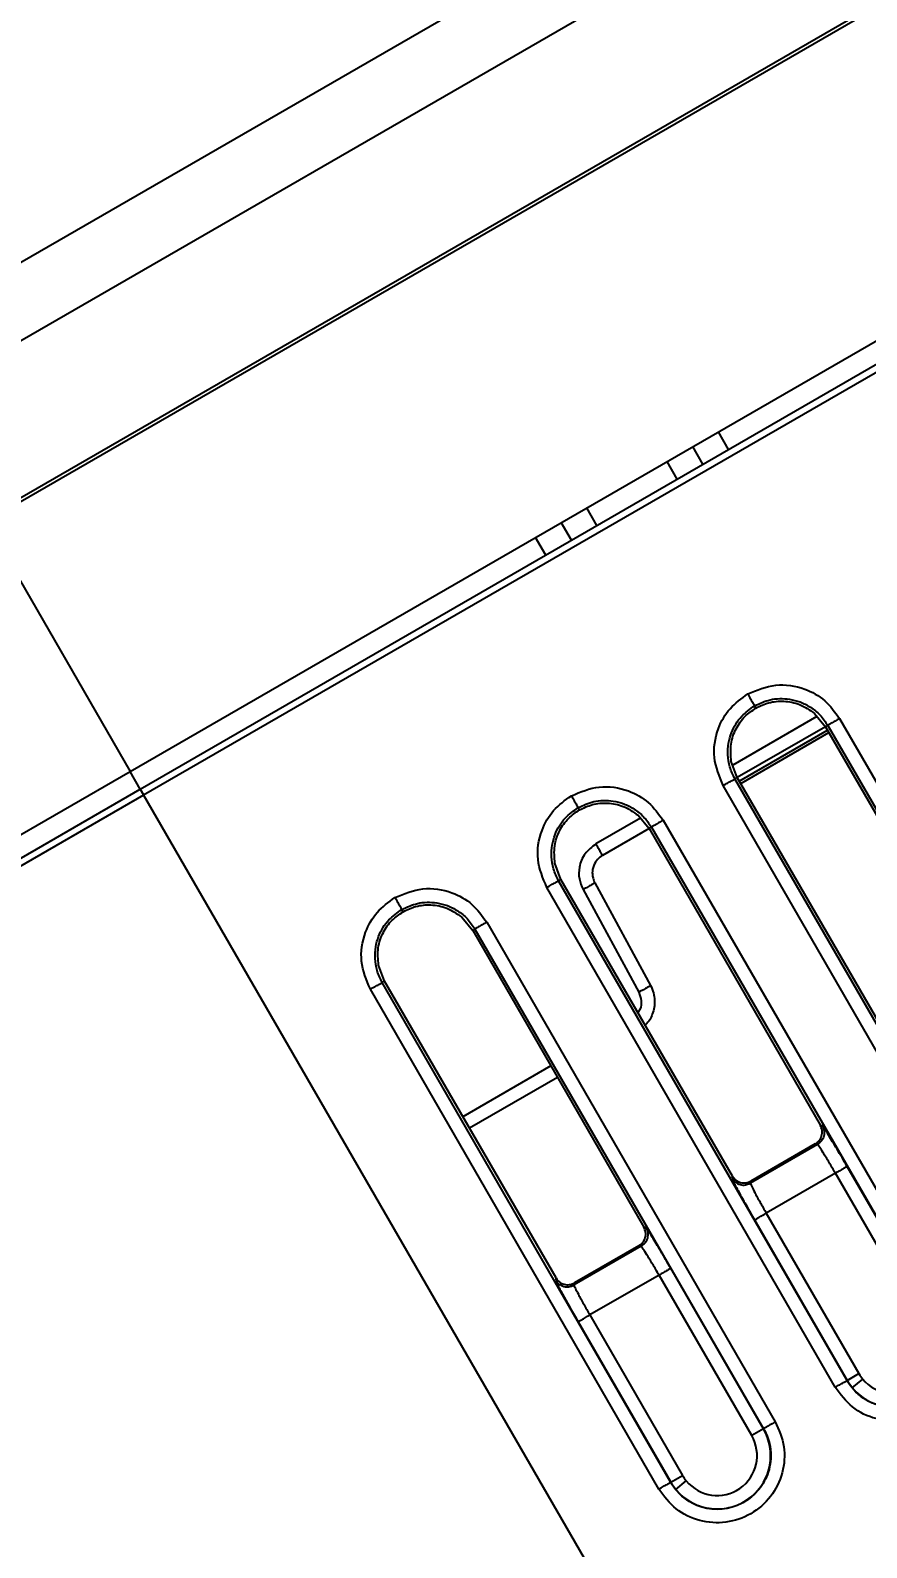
# Model space of a CAD drawing. Header units: millimetres. Extents: x 3916 to 10869, y 6515 to 11511.
# Drawn here: x 7102.96 to 7115.28, y 8815.41 to 8837.76 of the extents above; entities that cross this region are included whole.
import ezdxf

# ---------------------------------------------------------------- set-up
doc = ezdxf.new("R2010")
doc.units = ezdxf.units.MM
doc.header["$LTSCALE"] = 50
doc.header["$PDSIZE"] = -1
doc.layers.add('dim', color=4, linetype='Continuous', lineweight=18)
doc.styles.add('SLDTEXTSTYLE0', font='GULIM.TTC')
doc.dimstyles.new('ISO-25', dxfattribs={"dimtxt": 2.5, "dimasz": 2.5, "dimexe": 1.25, "dimexo": 0.625, "dimtad": 1, "dimtxsty": 'SLDTEXTSTYLE0', "dimcen": 2.5, "dimadec": 0, "dimazin": 0, "dimtfac": 1, "dimtmove": 0, "dimatfit": 3, "dimfxl": 0, "dimarcsym": 0})

# ---------------------------------------------------------------- blocks, each defined once
blk = doc.blocks.new('*D26')
at = {"layer": 'Defpoints', "color": 0}
for p in [(7076.309, 10374.327), (7115.34, 8872.803), (7170.485, 8777.288), (7168.471, 8417.732), (7076.309, 7240.741)]:
    blk.add_point(p, dxfattribs=at)
at = {"layer": 'dim', "color": 0, "lineweight": -2, "ltscale": 2}
blk.add_line((7176.735, 8766.463), (7354.177, 8459.124), dxfattribs=at)
blk.add_arc((7076.309, 8940.406), 530.736, 275.39976, 294.60024, dxfattribs=at)
at = {"layer": 'dim', "color": 0}
for points in [[(7301.069, 8450.437), (7293.425, 8465.247), (7341.677, 8480.775)], [(7125.861, 8420.349), (7126.646, 8403.701), (7076.309, 8409.669)]]:
    blk.add_solid(points, dxfattribs=at)
at = {"layer": 'dim', "color": 0, "insert": (7203.612, 8465.304), "char_height": 50, "attachment_point": 5, "rotation": 15, "style": 'SLDTEXTSTYLE0'}
blk.add_mtext('30%%d', dxfattribs=at)
blk = doc.blocks.new('*D28')
at = {"layer": 'Defpoints', "color": 0}
for p in [(7076.309, 9545.787), (7142.913, 8825.045), (7360.887, 8825.045)]:
    blk.add_point(p, dxfattribs=at)
at = {"layer": 'dim', "color": 0, "lineweight": -2, "ltscale": 2}
for p, q in [((7088.809, 9545.787), (7385.887, 9545.787)), ((7360.887, 9495.787), (7360.887, 8875.045)), ((7155.413, 8825.045), (7385.887, 8825.045))]:
    blk.add_line(p, q, dxfattribs=at)
at = {"layer": 'dim', "color": 0}
for points in [[(7369.22, 9495.787), (7352.554, 9495.787), (7360.887, 9545.787)], [(7352.554, 8875.045), (7369.22, 8875.045), (7360.887, 8825.045)]]:
    blk.add_solid(points, dxfattribs=at)
at = {"layer": 'dim', "color": 0, "insert": (7318.637, 9185.416), "char_height": 50, "attachment_point": 5, "rotation": 90, "style": 'SLDTEXTSTYLE0'}
blk.add_mtext('720,74', dxfattribs=at)
blk = doc.blocks.new('_Oblique')
at = {"color": 0, "linetype": 'ByBlock', "lineweight": -2}
blk.add_line((-0.5, -0.5), (0.5, 0.5), dxfattribs=at)
blk = doc.blocks.new('*D29')
at = {"layer": 'Defpoints', "color": 0}
for p in [(7142.913, 8825.045), (7076.309, 8645.617), (7076.309, 8355.632)]:
    blk.add_point(p, dxfattribs=at)
at = {"layer": 'dim', "color": 0, "lineweight": -2, "ltscale": 2}
for p, q in [((7142.913, 8812.545), (7142.913, 8620.617)), ((7076.309, 8368.132), (7076.309, 8670.617)), ((7092.913, 8645.617), (7042.913, 8645.617)), ((7142.913, 8645.617), (7076.309, 8645.617)), ((7142.913, 8645.617), (7450.786, 8645.617))]:
    blk.add_line(p, q, dxfattribs=at)
at = {"layer": 'dim', "color": 0, "lineweight": -2, "xscale": 50, "yscale": 50, "zscale": 50, "rotation": 180}
blk.add_blockref('_Oblique', (7076.309, 8645.617), dxfattribs=at)
at = {"layer": 'dim', "color": 0, "lineweight": -2, "xscale": 50, "yscale": 50, "zscale": 50}
blk.add_blockref('_Oblique', (7142.913, 8645.617), dxfattribs=at)
at = {"layer": 'dim', "color": 0, "insert": (7372.736, 8687.867), "char_height": 50, "attachment_point": 5, "style": 'SLDTEXTSTYLE0'}
blk.add_mtext('66,6', dxfattribs=at)
blk = doc.blocks.new('*D30')
at = {"layer": 'Defpoints', "color": 0}
for p in [(7009.706, 8825.045), (7076.309, 8670.617), (7009.706, 8645.617)]:
    blk.add_point(p, dxfattribs=at)
at = {"layer": 'dim', "color": 0, "lineweight": -2, "ltscale": 2}
for p, q in [((7009.706, 8812.545), (7009.706, 8620.617)), ((7076.309, 8658.117), (7076.309, 8620.617)), ((7009.706, 8645.617), (6743.86, 8645.617)), ((7076.309, 8645.617), (7009.706, 8645.617)), ((7059.706, 8645.617), (7109.706, 8645.617))]:
    blk.add_line(p, q, dxfattribs=at)
at = {"layer": 'dim', "color": 0, "lineweight": -2, "xscale": 50, "yscale": 50, "zscale": 50, "rotation": 180}
blk.add_blockref('_Oblique', (7009.706, 8645.617), dxfattribs=at)
at = {"layer": 'dim', "color": 0, "lineweight": -2, "xscale": 50, "yscale": 50, "zscale": 50}
blk.add_blockref('_Oblique', (7076.309, 8645.617), dxfattribs=at)
at = {"layer": 'dim', "color": 0, "insert": (6821.91, 8687.867), "char_height": 50, "attachment_point": 5, "style": 'SLDTEXTSTYLE0'}
blk.add_mtext('66,6', dxfattribs=at)
blk = doc.blocks.new('*D37')
at = {"layer": 'Defpoints', "color": 0}
for p in [(7269.115, 10680.896), (7076.309, 10374.327), (7170.485, 10314.286), (7115.34, 10218.771), (7076.309, 7240.741)]:
    blk.add_point(p, dxfattribs=at)
at = {"layer": 'dim', "color": 0, "lineweight": -2, "ltscale": 2}
for p, q in [((7076.309, 10386.827), (7076.309, 10739.893)), ((7176.735, 10325.111), (7370.672, 10661.019))]:
    blk.add_line(p, q, dxfattribs=at)
blk.add_arc((7076.309, 10151.168), 563.725, 65.08356, 84.91644, dxfattribs=at)
at = {"layer": 'dim', "color": 0}
for points in [[(7126.63, 10721.001), (7125.891, 10704.351), (7076.309, 10714.893)], [(7309.962, 10655.029), (7317.647, 10669.818), (7358.172, 10639.368)]]:
    blk.add_solid(points, dxfattribs=at)
at = {"layer": 'dim', "color": 0, "insert": (7232.274, 10733.235), "char_height": 50, "attachment_point": 5, "rotation": 345, "style": 'SLDTEXTSTYLE0'}
blk.add_mtext('30%%d', dxfattribs=at)

msp = doc.modelspace()

# ---------------------------------------------------------------- linework, layer by layer
at = {"color": 7, "linetype": 'Continuous', "lineweight": 25}
for p, q in [((7094.059, 8829.287), (7164.059, 8869.701)), ((7097.157, 8829.921), (7161.961, 8867.335)), ((7098.157, 8828.189), (7162.961, 8865.603)), ((7102.308, 8830.528), (7158.362, 8862.891)), ((7104.434, 8826.847), (7160.487, 8859.21)), ((7104.584, 8826.587), (7130.564, 8841.587)), ((7104.633, 8826.502), (7130.617, 8841.503)), ((7113.248, 8831.59), (7113.098, 8831.849)), ((7112.87, 8831.372), (7112.72, 8831.632)), ((7112.493, 8831.154), (7112.343, 8831.414)), ((7111.31, 8830.471), (7111.16, 8830.731)), ((7102.308, 8830.528), (7104.434, 8826.847)), ((7110.933, 8830.253), (7110.783, 8830.513)), ((7110.555, 8830.035), (7110.405, 8830.295)), ((7113.651, 8827.781), (7113.632, 8827.815)), ((7114.55, 8827.659), (7113.309, 8826.942)), ((7114.676, 8827.507), (7113.377, 8826.757)), ((7114.514, 8827.702), (7114.676, 8827.507)), ((7114.71, 8827.526), (7114.676, 8827.507)), ((7114.676, 8827.507), (7117.198, 8823.134)), ((7114.71, 8827.526), (7118.961, 8820.166)), ((7114.882, 8827.628), (7119.134, 8820.267)), ((7113.407, 8826.705), (7114.706, 8827.455)), ((7113.427, 8826.67), (7114.726, 8827.42)), ((7093.782, 8820.697), (7104.434, 8826.847)), ((7104.584, 8826.587), (7104.434, 8826.847)), ((7113.377, 8826.757), (7113.289, 8826.995)), ((7117.418, 8819.277), (7113.169, 8826.639)), ((7113.377, 8826.757), (7113.343, 8826.737)), ((7117.592, 8819.375), (7113.343, 8826.737)), ((7115.903, 8822.387), (7113.377, 8826.757)), ((7101.802, 8824.982), (7104.584, 8826.587)), ((7101.83, 8824.882), (7104.634, 8826.501)), ((7104.584, 8826.587), (7104.633, 8826.502)), ((7113.834, 8810.566), (7104.633, 8826.502)), ((7111.053, 8826.281), (7111.034, 8826.315)), ((7111.952, 8826.159), (7111.294, 8825.779)), ((7111.916, 8826.202), (7112.078, 8826.007)), ((7112.078, 8826.007), (7111.392, 8825.611)), ((7112.112, 8826.026), (7112.078, 8826.007)), ((7112.078, 8826.007), (7114.6, 8821.634)), ((7112.112, 8826.026), (7116.363, 8818.666)), ((7112.284, 8826.128), (7116.536, 8818.767)), ((7110.779, 8825.257), (7110.691, 8825.495)), ((7114.82, 8817.777), (7110.571, 8825.139)), ((7110.779, 8825.257), (7110.745, 8825.237)), ((7114.994, 8817.875), (7110.745, 8825.237)), ((7113.305, 8820.887), (7110.779, 8825.257)), ((7111.105, 8825.108), (7111.926, 8823.595)), ((7111.278, 8825.208), (7112.1, 8823.695)), ((7108.455, 8824.781), (7108.436, 8824.815)), ((7109.318, 8824.702), (7109.48, 8824.507)), ((7109.686, 8824.628), (7113.937, 8817.267)), ((7109.513, 8824.526), (7109.48, 8824.507)), ((7109.48, 8824.507), (7112.002, 8820.134)), ((7109.513, 8824.526), (7113.765, 8817.166)), ((7108.181, 8823.757), (7108.093, 8823.995)), ((7108.181, 8823.757), (7108.147, 8823.737)), ((7112.396, 8816.375), (7108.147, 8823.737)), ((7110.707, 8819.387), (7108.181, 8823.757)), ((7112.222, 8816.277), (7107.973, 8823.639)), ((7110.632, 8822.51), (7109.334, 8821.761)), ((7110.729, 8822.341), (7109.432, 8821.592)), ((7114.63, 8821.626), (7114.6, 8821.634)), ((7114.557, 8821.353), (7113.57, 8820.783)), ((7114.526, 8821.361), (7113.578, 8820.814)), ((7114.557, 8821.353), (7114.526, 8821.361)), ((7116.361, 8818.664), (7114.996, 8821.029)), ((7113.305, 8820.887), (7113.297, 8820.856)), ((7113.578, 8820.814), (7113.57, 8820.783)), ((7114.822, 8820.929), (7113.804, 8820.341)), ((7116.188, 8818.565), (7114.822, 8820.929)), ((7112.032, 8820.126), (7112.002, 8820.134)), ((7113.631, 8820.241), (7114.996, 8817.877)), ((7113.804, 8820.341), (7115.169, 8817.977)), ((7111.959, 8819.853), (7110.972, 8819.283)), ((7111.928, 8819.861), (7110.98, 8819.314)), ((7111.959, 8819.853), (7111.928, 8819.861)), ((7113.763, 8817.164), (7112.398, 8819.529)), ((7110.707, 8819.387), (7110.699, 8819.356)), ((7110.98, 8819.314), (7110.972, 8819.283)), ((7112.224, 8819.429), (7111.206, 8818.841)), ((7113.59, 8817.065), (7112.224, 8819.429)), ((7111.206, 8818.841), (7112.571, 8816.477)), ((7111.033, 8818.741), (7112.398, 8816.377)), ((7114.996, 8817.877), (7115.169, 8817.977)), ((7115.07, 8817.77), (7115.224, 8817.897)), ((7114.996, 8817.877), (7114.994, 8817.875)), ((7113.763, 8817.164), (7113.59, 8817.065)), ((7113.763, 8817.164), (7113.765, 8817.166)), ((7112.398, 8816.377), (7112.396, 8816.375)), ((7112.398, 8816.377), (7112.571, 8816.477)), ((7112.472, 8816.27), (7112.626, 8816.397))]:
    msp.add_line(p, q, dxfattribs=at)
for centre, radius, start, end in [((7115.678, 8818.271), 0.588, 219.4177, 30), ((7115.678, 8818.271), 0.588, 210, 219.4177), ((7115.678, 8818.271), 0.788, 210, 219.4177), ((7115.678, 8818.271), 0.788, 219.4177, 309.3434), ((7113.08, 8816.771), 0.588, 219.4177, 30), ((7113.08, 8816.771), 0.788, 309.3434, 30), ((7113.08, 8816.771), 0.788, 210, 219.4177), ((7113.08, 8816.771), 0.588, 210, 219.4177), ((7113.08, 8816.771), 0.788, 219.4177, 309.3434)]:
    msp.add_arc(centre, radius, start, end, dxfattribs=at)
for points, knots in [([(7113.169, 8826.639), (7113.113, 8826.774), (7113, 8827.044), (7113.067, 8827.458), (7113.252, 8827.788), (7113.438, 8827.922), (7113.531, 8827.989)], [0, 0, 0, 0, 0.279632, 0.559248, 0.779623, 1, 1, 1, 1]), ([(7113.531, 8827.989), (7113.666, 8828.046), (7113.936, 8828.158), (7114.35, 8828.092), (7114.681, 8827.907), (7114.815, 8827.721), (7114.882, 8827.628)], [0, 0, 0, 0, 0.279628, 0.559243, 0.779619, 1, 1, 1, 1]), ([(7113.531, 8827.989), (7113.546, 8827.964), (7113.575, 8827.914), (7113.608, 8827.857), (7113.628, 8827.822), (7113.631, 8827.817), (7113.632, 8827.815)], [0, 0, 0, 0, 0.279615, 0.559262, 0.77963, 1, 1, 1, 1]), ([(7113.343, 8826.737), (7113.315, 8826.795), (7113.261, 8826.907), (7113.233, 8827.088), (7113.242, 8827.26), (7113.297, 8827.459), (7113.419, 8827.664), (7113.565, 8827.767), (7113.632, 8827.815)], [0, 0, 0, 0, 0.15501, 0.30151, 0.439495, 0.568963, 0.801355, 1, 1, 1, 1]), ([(7113.289, 8826.995), (7113.282, 8827.08), (7113.268, 8827.246), (7113.348, 8827.477), (7113.477, 8827.662), (7113.595, 8827.743), (7113.651, 8827.781)], [0, 0, 0, 0, 0.2777229, 0.5369922, 0.777764, 1, 1, 1, 1]), ([(7113.632, 8827.815), (7113.707, 8827.849), (7113.869, 8827.924), (7114.108, 8827.927), (7114.308, 8827.875), (7114.461, 8827.797), (7114.604, 8827.683), (7114.674, 8827.579), (7114.71, 8827.526)], [0, 0, 0, 0, 0.198645, 0.431036, 0.560504, 0.69849, 0.84499, 1, 1, 1, 1]), ([(7113.651, 8827.781), (7113.713, 8827.811), (7113.842, 8827.872), (7114.067, 8827.891), (7114.307, 8827.846), (7114.443, 8827.751), (7114.514, 8827.702)], [0, 0, 0, 0, 0.222236, 0.463008, 0.722277, 1, 1, 1, 1]), ([(7110.933, 8826.489), (7111.068, 8826.546), (7111.338, 8826.658), (7111.752, 8826.592), (7112.083, 8826.407), (7112.217, 8826.221), (7112.284, 8826.128)], [0, 0, 0, 0, 0.2796281, 0.5592426, 0.779619, 1, 1, 1, 1]), ([(7110.571, 8825.139), (7110.515, 8825.274), (7110.402, 8825.544), (7110.469, 8825.958), (7110.654, 8826.288), (7110.84, 8826.422), (7110.933, 8826.489)], [0, 0, 0, 0, 0.279632, 0.559248, 0.779623, 1, 1, 1, 1]), ([(7110.933, 8826.489), (7110.948, 8826.464), (7110.977, 8826.414), (7111.01, 8826.357), (7111.03, 8826.322), (7111.033, 8826.317), (7111.034, 8826.315)], [0, 0, 0, 0, 0.279615, 0.559262, 0.77963, 1, 1, 1, 1]), ([(7111.034, 8826.315), (7111.109, 8826.349), (7111.271, 8826.424), (7111.51, 8826.427), (7111.71, 8826.375), (7111.863, 8826.297), (7112.006, 8826.183), (7112.076, 8826.079), (7112.112, 8826.026)], [0, 0, 0, 0, 0.198645, 0.431036, 0.560504, 0.69849, 0.84499, 1, 1, 1, 1]), ([(7111.053, 8826.281), (7111.115, 8826.311), (7111.244, 8826.372), (7111.469, 8826.391), (7111.709, 8826.346), (7111.845, 8826.251), (7111.916, 8826.202)], [0, 0, 0, 0, 0.222236, 0.463008, 0.722277, 1, 1, 1, 1]), ([(7110.745, 8825.237), (7110.717, 8825.295), (7110.663, 8825.407), (7110.635, 8825.588), (7110.644, 8825.76), (7110.699, 8825.959), (7110.821, 8826.164), (7110.967, 8826.267), (7111.034, 8826.315)], [0, 0, 0, 0, 0.15501, 0.30151, 0.439495, 0.568963, 0.801355, 1, 1, 1, 1]), ([(7110.691, 8825.495), (7110.684, 8825.58), (7110.67, 8825.746), (7110.75, 8825.977), (7110.879, 8826.162), (7110.997, 8826.243), (7111.053, 8826.281)], [0, 0, 0, 0, 0.277723, 0.536992, 0.777764, 1, 1, 1, 1]), ([(7111.294, 8825.779), (7111.236, 8825.735), (7111.121, 8825.647), (7111.044, 8825.453), (7111.039, 8825.265), (7111.083, 8825.16), (7111.105, 8825.108)], [0, 0, 0, 0, 0.280042, 0.559523, 0.77976, 1, 1, 1, 1]), ([(7111.392, 8825.611), (7111.366, 8825.593), (7111.311, 8825.554), (7111.265, 8825.477), (7111.244, 8825.403), (7111.24, 8825.339), (7111.249, 8825.271), (7111.268, 8825.229), (7111.278, 8825.208)], [0, 0, 0, 0, 0.2007497, 0.4338491, 0.5631342, 0.7005899, 0.846213, 1, 1, 1, 1]), ([(7108.335, 8824.989), (7108.47, 8825.046), (7108.74, 8825.158), (7109.154, 8825.092), (7109.485, 8824.907), (7109.619, 8824.721), (7109.686, 8824.628)], [0, 0, 0, 0, 0.279628, 0.559243, 0.779619, 1, 1, 1, 1]), ([(7107.973, 8823.639), (7107.917, 8823.774), (7107.804, 8824.044), (7107.871, 8824.458), (7108.056, 8824.788), (7108.242, 8824.922), (7108.335, 8824.989)], [0, 0, 0, 0, 0.279632, 0.559248, 0.779623, 1, 1, 1, 1]), ([(7108.147, 8823.737), (7108.119, 8823.795), (7108.065, 8823.907), (7108.037, 8824.088), (7108.046, 8824.26), (7108.101, 8824.459), (7108.223, 8824.664), (7108.369, 8824.767), (7108.436, 8824.815)], [0, 0, 0, 0, 0.15501, 0.30151, 0.439495, 0.568963, 0.801355, 1, 1, 1, 1]), ([(7108.335, 8824.989), (7108.35, 8824.964), (7108.379, 8824.914), (7108.412, 8824.857), (7108.432, 8824.822), (7108.435, 8824.817), (7108.436, 8824.815)], [0, 0, 0, 0, 0.279615, 0.559262, 0.77963, 1, 1, 1, 1]), ([(7108.436, 8824.815), (7108.511, 8824.849), (7108.673, 8824.924), (7108.912, 8824.927), (7109.112, 8824.875), (7109.265, 8824.797), (7109.408, 8824.683), (7109.478, 8824.579), (7109.513, 8824.526)], [0, 0, 0, 0, 0.198645, 0.431036, 0.560504, 0.69849, 0.84499, 1, 1, 1, 1]), ([(7108.455, 8824.781), (7108.517, 8824.811), (7108.646, 8824.872), (7108.871, 8824.891), (7109.111, 8824.846), (7109.247, 8824.751), (7109.318, 8824.702)], [0, 0, 0, 0, 0.222236, 0.463008, 0.722277, 1, 1, 1, 1]), ([(7108.093, 8823.995), (7108.086, 8824.08), (7108.071, 8824.246), (7108.152, 8824.477), (7108.281, 8824.662), (7108.399, 8824.743), (7108.455, 8824.781)], [0, 0, 0, 0, 0.2777229, 0.5369922, 0.777764, 1, 1, 1, 1]), ([(7111.926, 8823.595), (7111.942, 8823.554), (7111.973, 8823.473), (7111.958, 8823.362), (7111.924, 8823.31), (7111.913, 8823.294)], [0, 0, 0, 0, 0.4102911, 0.8180518, 1, 1, 1, 1]), ([(7112.1, 8823.695), (7112.116, 8823.659), (7112.148, 8823.589), (7112.163, 8823.476), (7112.157, 8823.37), (7112.12, 8823.247), (7112.074, 8823.154), (7112.023, 8823.114), (7112.019, 8823.111)], [0, 0, 0, 0, 0.187899, 0.365847, 0.533835, 0.691858, 0.976822, 1, 1, 1, 1]), ([(7114.526, 8821.361), (7114.547, 8821.377), (7114.59, 8821.408), (7114.624, 8821.481), (7114.631, 8821.561), (7114.61, 8821.61), (7114.6, 8821.634)], [0, 0, 0, 0, 0.248257, 0.499844, 0.749006, 1, 1, 1, 1]), ([(7114.996, 8821.029), (7114.945, 8821.116), (7114.843, 8821.291), (7114.725, 8821.486), (7114.651, 8821.603), (7114.637, 8821.618), (7114.63, 8821.626)], [0, 0, 0, 0, 0.280483, 0.559648, 0.779743, 1, 1, 1, 1]), ([(7114.822, 8820.929), (7114.791, 8820.983), (7114.726, 8821.094), (7114.644, 8821.229), (7114.594, 8821.307), (7114.566, 8821.346), (7114.56, 8821.35), (7114.557, 8821.353)], [0, 0, 0, 0, 0.2426561, 0.4992033, 0.7129812, 0.8474384, 1, 1, 1, 1]), ([(7113.297, 8820.856), (7113.302, 8820.841), (7113.313, 8820.812), (7113.402, 8820.646), (7113.513, 8820.447), (7113.592, 8820.31), (7113.631, 8820.241)], [0, 0, 0, 0, 0.280479, 0.559642, 0.779739, 1, 1, 1, 1]), ([(7113.305, 8820.887), (7113.321, 8820.865), (7113.352, 8820.823), (7113.425, 8820.789), (7113.506, 8820.782), (7113.554, 8820.803), (7113.578, 8820.814)], [0, 0, 0, 0, 0.2509953, 0.500158, 0.7517438, 1, 1, 1, 1]), ([(7113.57, 8820.783), (7113.57, 8820.779), (7113.572, 8820.772), (7113.592, 8820.728), (7113.634, 8820.646), (7113.709, 8820.507), (7113.773, 8820.395), (7113.804, 8820.341)], [0, 0, 0, 0, 0.152536, 0.286985, 0.500797, 0.757323, 1, 1, 1, 1]), ([(7111.928, 8819.861), (7111.949, 8819.877), (7111.992, 8819.908), (7112.026, 8819.981), (7112.033, 8820.061), (7112.012, 8820.11), (7112.002, 8820.134)], [0, 0, 0, 0, 0.248257, 0.499844, 0.749006, 1, 1, 1, 1]), ([(7112.398, 8819.529), (7112.347, 8819.616), (7112.245, 8819.791), (7112.127, 8819.986), (7112.053, 8820.103), (7112.039, 8820.118), (7112.032, 8820.126)], [0, 0, 0, 0, 0.280483, 0.559647, 0.779743, 1, 1, 1, 1]), ([(7112.224, 8819.429), (7112.193, 8819.483), (7112.128, 8819.594), (7112.046, 8819.729), (7111.996, 8819.807), (7111.968, 8819.846), (7111.962, 8819.85), (7111.959, 8819.853)], [0, 0, 0, 0, 0.242913, 0.499187, 0.712206, 0.846859, 1, 1, 1, 1]), ([(7110.699, 8819.356), (7110.704, 8819.341), (7110.715, 8819.312), (7110.804, 8819.146), (7110.915, 8818.947), (7110.994, 8818.81), (7111.033, 8818.741)], [0, 0, 0, 0, 0.280479, 0.559642, 0.779739, 1, 1, 1, 1]), ([(7110.707, 8819.387), (7110.723, 8819.365), (7110.754, 8819.323), (7110.827, 8819.289), (7110.908, 8819.282), (7110.956, 8819.303), (7110.98, 8819.314)], [0, 0, 0, 0, 0.250995, 0.500158, 0.751744, 1, 1, 1, 1]), ([(7110.972, 8819.283), (7110.972, 8819.279), (7110.973, 8819.272), (7110.994, 8819.228), (7111.036, 8819.145), (7111.111, 8819.007), (7111.175, 8818.895), (7111.206, 8818.841)], [0, 0, 0, 0, 0.153117, 0.287763, 0.500818, 0.757068, 1, 1, 1, 1]), ([(7116.536, 8818.767), (7116.587, 8818.648), (7116.691, 8818.408), (7116.658, 8818.008), (7116.484, 8817.653), (7116.186, 8817.392), (7115.81, 8817.264), (7115.416, 8817.291), (7115.053, 8817.462), (7114.897, 8817.672), (7114.82, 8817.777)], [0, 0, 0, 0, 0.125054, 0.250045, 0.375039, 0.500033, 0.625026, 0.750018, 0.875009, 1, 1, 1, 1]), ([(7116.363, 8818.666), (7116.391, 8818.608), (7116.446, 8818.497), (7116.474, 8818.316), (7116.465, 8818.145), (7116.412, 8817.947), (7116.291, 8817.746), (7116.088, 8817.579), (7115.842, 8817.481), (7115.602, 8817.472), (7115.399, 8817.524), (7115.244, 8817.602), (7115.1, 8817.718), (7115.03, 8817.822), (7114.994, 8817.875)], [0, 0, 0, 0, 0.077175, 0.150034, 0.218572, 0.282785, 0.397749, 0.495555, 0.596373, 0.71381, 0.779074, 0.84853, 0.922174, 1, 1, 1, 1]), ([(7113.937, 8817.267), (7113.989, 8817.148), (7114.093, 8816.908), (7114.06, 8816.508), (7113.886, 8816.153), (7113.588, 8815.892), (7113.212, 8815.764), (7112.818, 8815.791), (7112.455, 8815.962), (7112.299, 8816.172), (7112.222, 8816.277)], [0, 0, 0, 0, 0.125054, 0.250045, 0.375039, 0.500033, 0.625026, 0.750018, 0.875009, 1, 1, 1, 1]), ([(7113.765, 8817.166), (7113.793, 8817.108), (7113.848, 8816.997), (7113.876, 8816.816), (7113.867, 8816.645), (7113.814, 8816.447), (7113.692, 8816.246), (7113.49, 8816.079), (7113.244, 8815.981), (7113.004, 8815.972), (7112.801, 8816.024), (7112.646, 8816.102), (7112.502, 8816.218), (7112.432, 8816.322), (7112.396, 8816.375)], [0, 0, 0, 0, 0.0771751, 0.1500339, 0.2185718, 0.2827847, 0.397749, 0.4955545, 0.5963726, 0.7138099, 0.7790744, 0.8485303, 0.9221736, 1, 1, 1, 1])]:
    msp.add_open_spline(points, degree=3, knots=knots, dxfattribs=at)
for points in [[(7114.882, 8827.628), (7114.86, 8827.615), (7114.815, 8827.589), (7114.759, 8827.556), (7114.719, 8827.532), (7114.713, 8827.528), (7114.71, 8827.526)], [(7113.169, 8826.639), (7113.192, 8826.652), (7113.236, 8826.678), (7113.293, 8826.71), (7113.334, 8826.733), (7113.34, 8826.736), (7113.343, 8826.737)], [(7112.284, 8826.128), (7112.262, 8826.115), (7112.217, 8826.089), (7112.16, 8826.056), (7112.121, 8826.032), (7112.115, 8826.028), (7112.112, 8826.026)], [(7111.392, 8825.611), (7111.39, 8825.613), (7111.387, 8825.618), (7111.365, 8825.657), (7111.333, 8825.713), (7111.307, 8825.757), (7111.294, 8825.779)], [(7110.571, 8825.139), (7110.594, 8825.152), (7110.638, 8825.178), (7110.695, 8825.21), (7110.736, 8825.233), (7110.742, 8825.236), (7110.745, 8825.237)], [(7111.278, 8825.208), (7111.276, 8825.206), (7111.271, 8825.202), (7111.231, 8825.178), (7111.174, 8825.145), (7111.128, 8825.12), (7111.105, 8825.108)], [(7109.686, 8824.628), (7109.663, 8824.615), (7109.619, 8824.589), (7109.562, 8824.556), (7109.522, 8824.532), (7109.516, 8824.528), (7109.513, 8824.526)], [(7107.973, 8823.639), (7107.996, 8823.652), (7108.04, 8823.678), (7108.097, 8823.71), (7108.138, 8823.733), (7108.144, 8823.736), (7108.147, 8823.737)], [(7112.1, 8823.695), (7112.097, 8823.693), (7112.093, 8823.689), (7112.053, 8823.665), (7111.995, 8823.633), (7111.949, 8823.607), (7111.926, 8823.595)], [(7114.63, 8821.626), (7114.641, 8821.602), (7114.662, 8821.553), (7114.655, 8821.473), (7114.621, 8821.4), (7114.578, 8821.369), (7114.557, 8821.353)], [(7114.996, 8821.029), (7114.993, 8821.027), (7114.986, 8821.024), (7114.946, 8821), (7114.889, 8820.968), (7114.845, 8820.942), (7114.822, 8820.929)], [(7113.297, 8820.856), (7113.312, 8820.835), (7113.344, 8820.792), (7113.417, 8820.758), (7113.497, 8820.751), (7113.546, 8820.772), (7113.57, 8820.783)], [(7112.032, 8820.126), (7112.043, 8820.102), (7112.064, 8820.053), (7112.057, 8819.973), (7112.023, 8819.9), (7111.98, 8819.869), (7111.959, 8819.853)], [(7113.631, 8820.241), (7113.634, 8820.243), (7113.64, 8820.246), (7113.681, 8820.27), (7113.737, 8820.302), (7113.782, 8820.328), (7113.804, 8820.341)], [(7112.398, 8819.529), (7112.394, 8819.527), (7112.388, 8819.524), (7112.348, 8819.5), (7112.291, 8819.468), (7112.247, 8819.442), (7112.224, 8819.429)], [(7110.699, 8819.356), (7110.714, 8819.335), (7110.746, 8819.292), (7110.819, 8819.258), (7110.899, 8819.251), (7110.948, 8819.272), (7110.972, 8819.283)], [(7111.033, 8818.741), (7111.036, 8818.743), (7111.042, 8818.746), (7111.083, 8818.77), (7111.139, 8818.802), (7111.184, 8818.828), (7111.206, 8818.841)], [(7114.82, 8817.777), (7114.842, 8817.79), (7114.887, 8817.815), (7114.943, 8817.848), (7114.984, 8817.87), (7114.99, 8817.874), (7114.994, 8817.875)], [(7113.937, 8817.267), (7113.915, 8817.254), (7113.871, 8817.229), (7113.814, 8817.196), (7113.774, 8817.172), (7113.768, 8817.168), (7113.765, 8817.166)], [(7112.222, 8816.277), (7112.244, 8816.29), (7112.289, 8816.315), (7112.345, 8816.348), (7112.386, 8816.37), (7112.392, 8816.374), (7112.396, 8816.375)]]:
    msp.add_open_spline(points, degree=3, dxfattribs=at)

# ---------------------------------------------------------------- dimensions: what is measured, and where the dimension line sits
at = {"layer": 'dim', "ltscale": 2}
dim = msp.add_angular_dim_2l(base=(7269.115, 10680.896), line1=((7076.309, 7240.741), (7076.309, 10374.327)), line2=((7170.485, 10314.286), (7115.34, 10218.771)), dimstyle='ISO-25', override={"dimscale": 20}, dxfattribs=at)
dim.commit()
dim.dimension.update_dxf_attribs({"geometry": '*D37', "text_midpoint": (7222.212, 10695.685), "dimtype": 162})
dim = msp.add_angular_dim_2l(base=(7168.471, 8417.732), line1=((7170.485, 8777.288), (7115.34, 8872.803)), line2=((7076.309, 7240.741), (7076.309, 10374.327)), dimstyle='ISO-25', override={"dimscale": 20}, dxfattribs=at)
dim.commit()
dim.dimension.update_dxf_attribs({"geometry": '*D26', "text_midpoint": (7203.612, 8465.304)})
dim = msp.add_linear_dim(base=(7360.887, 8825.045), p1=(7076.309, 9545.787), p2=(7142.913, 8825.045), angle=90, dimstyle='ISO-25', override={"dimscale": 20}, dxfattribs=at)
dim.commit()
dim.dimension.update_dxf_attribs({"geometry": '*D28', "text_midpoint": (7318.637, 9185.416)})
for base, p1, p2, picture, middle in [((7009.706, 8645.617), (7076.309, 8670.617), (7009.706, 8825.045), '*D30', (6821.91, 8645.617)), ((7076.309, 8645.617), (7142.913, 8825.045), (7076.309, 8355.632), '*D29', (7372.736, 8645.617))]:
    dim = msp.add_linear_dim(base=base, p1=p1, p2=p2, dimstyle='ISO-25', override={"dimscale": 20, "dimblk1": 'Oblique', "dimblk2": 'Oblique', "dimsah": 1}, dxfattribs=at)
    dim.commit()
    dim.dimension.update_dxf_attribs({"geometry": picture, "text_midpoint": middle, "dimtype": 160})

doc.saveas('drawing.dxf')
